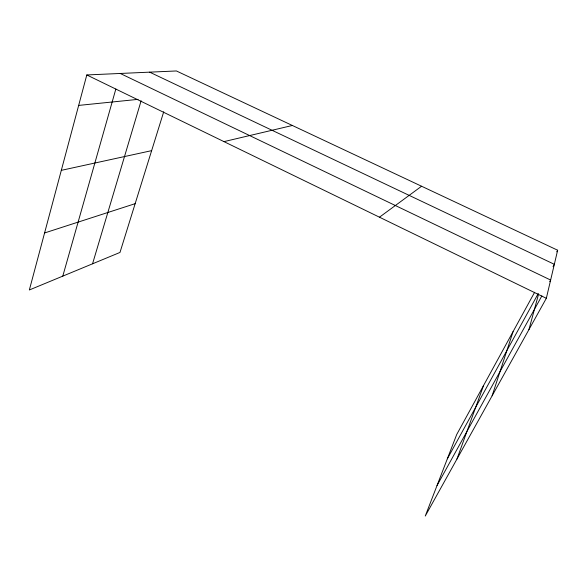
<?xml version="1.0" encoding="UTF-8"?>
<svg xmlns="http://www.w3.org/2000/svg" width="587" height="587" viewBox="0 0 587 587"><rect width="100%" height="100%" fill="white"/><g stroke="black" fill="none" stroke-linecap="round" stroke-linejoin="round"><path stroke-width="0.88" d="M534.632 292.253L456.708 434.519L425.259 516.039L546.336 298.299L557.65 250.223L176.416 70.961L86.803 74.953L29.35 289.971L119.99 252.439L163.714 111.801M528.938 329.593L538.47 294.483M62.794 276.117L115.844 89.026M92.555 263.798L141.129 100.744M492.119 395.799L513.045 331.655M456.965 459.019L483.607 385.402M556.792 251.794L557.65 250.223M447.331 458.821L538.308 293.449M553.035 266.674L554.333 264.311L149.648 72.15M437.022 485.552L541.874 295.885M549.755 281.635L550.628 280.05L120.254 73.463M379.466 217.197L421.583 186.24M44.583 232.966L135.149 203.667M223.97 141.621L292.37 125.479M61.312 170.347L151.637 150.646M78.665 105.411L138.077 99.364M86.803 74.953L546.336 298.299"/></g></svg>
